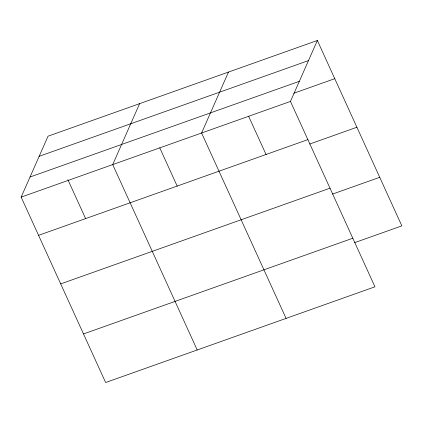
<?xml version="1.0" encoding="UTF-8"?>
<svg xmlns="http://www.w3.org/2000/svg" width="423" height="423" viewBox="0 0 423 423"><rect width="100%" height="100%" fill="white"/><g stroke="black" fill="none" stroke-linecap="round" stroke-linejoin="round"><path stroke-width="0.63" d="M317.361 40.486L290.464 101.42L374.952 286.81L105.639 382.514L21.15 197.123L48.048 136.19L317.361 40.486L401.85 225.877L354.617 242.665M139.616 103.651L112.719 164.584L197.203 349.974M228.489 72.069L201.591 133.002L286.08 318.392M39.17 156.299L308.483 60.595M30.028 177.015L299.341 81.311M293.752 93.266L334.773 78.689M21.15 197.123L290.464 101.42M38.562 235.325L307.87 139.622M309.673 144.047L356.906 127.26M60.695 283.896L330.009 188.193M332.483 194.088L379.717 177.306M83.5 333.943L352.814 238.239M248.629 116.267L266.12 154.644M159.757 147.849L177.248 186.226M67.918 179.791L85.684 218.765"/></g></svg>
